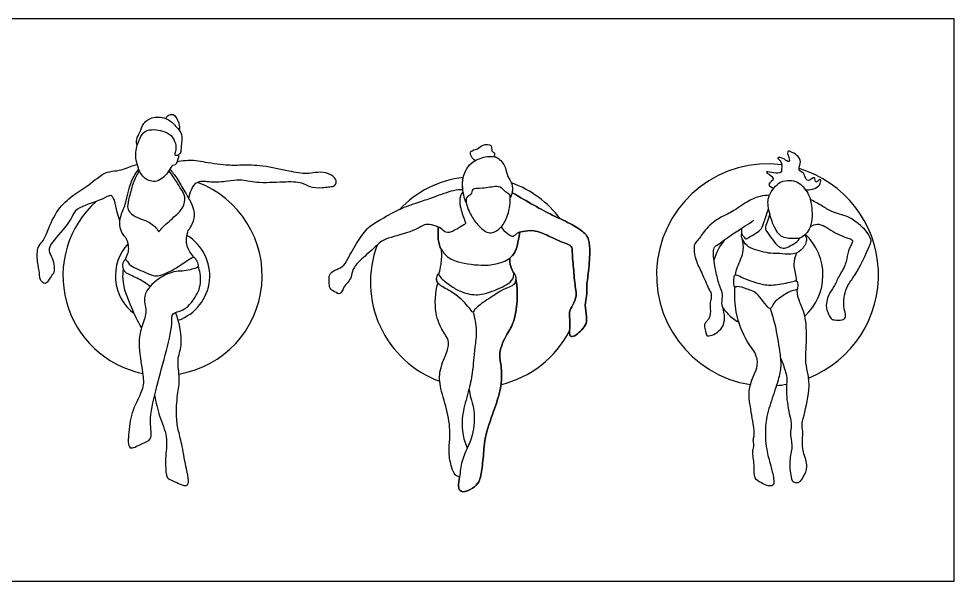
# Model space of a CAD drawing. Header units: millimetres. Extents: x 144.8 to 160.3, y 0.8 to 12.7.
# Drawn here: x 148.674 to 152.729, y 10.219 to 12.657 of the extents above; entities that cross this region are included whole.
import ezdxf

# ---------------------------------------------------------------- set-up
doc = ezdxf.new("R2010")
doc.units = ezdxf.units.MM
doc.layers.add('AG-PEOPLE', color=7, linetype='Continuous', true_color=0x66ccff)
doc.layers.add('X-VPRT', color=6, linetype='Continuous', true_color=0xff00ff)

msp = doc.modelspace()

# ---------------------------------------------------------------- linework, layer by layer
at = {"layer": 'AG-PEOPLE'}
for centre, radius, start, end in [((151.9191, 11.5468), 0.481, 82.6855, 261.2296), ((151.9191, 11.5468), 0.481, 291.7207, 73.5071), ((150.6553, 11.5154), 0.4572, 96.8844, 136.3332), ((149.2972, 11.5432), 0.4318, 279.5009, 69.5669), ((150.6553, 11.5154), 0.4572, 36.8671, 70.3872), ((149.2972, 11.5432), 0.4318, 131.7117, 258.4736), ((151.9191, 11.5468), 0.2405, 312.1028, 46.9803), ((149.2972, 11.5432), 0.2046, 137.0108, 233.2051), ((149.2972, 11.5432), 0.2046, 289.3449, 58.9193), ((151.9191, 11.5468), 0.2405, 140.7826, 164.6146), ((150.6553, 11.5154), 0.4572, 159.3701, 249.9635), ((151.9191, 11.5468), 0.2405, 216.4796, 239.1377), ((150.6553, 11.5154), 0.4572, 283.7856, 332.6201), ((151.9191, 11.5468), 0.481, 274.6548, 279.926)]:
    msp.add_arc(centre, radius, start, end, dxfattribs=at)
for points, knots in [([(149.187, 12.1074), (149.1846, 12.1161), (149.1813, 12.1357), (149.2013, 12.1652), (149.2115, 12.2064), (149.2562, 12.2357), (149.3203, 12.2284), (149.3532, 12.1918), (149.3868, 12.1585), (149.3772, 12.1061), (149.3773, 12.0766), (149.3693, 12.0693), (149.366, 12.0663)], [0, 0, 0, 0, 0.314768, 0.668239, 1.055993, 1.479816, 1.948005, 2.368497, 2.769832, 3.20135, 3.523607, 3.746232, 3.746232, 3.746232, 3.746232]), ([(149.3113, 12.2249), (149.3135, 12.2298), (149.3198, 12.2391), (149.3459, 12.248), (149.3626, 12.2169), (149.3694, 12.2031), (149.3713, 12.183), (149.3699, 12.1737)], [0, 0, 0, 0, 0.244491, 0.527651, 0.860996, 1.111326, 1.434244, 1.434244, 1.434244, 1.434244]), ([(149.2606, 12.1766), (149.2472, 12.177), (149.2176, 12.1728), (149.1976, 12.1363), (149.1742, 12.0791), (149.1895, 12.0092), (149.2158, 11.9625), (149.2752, 11.9407), (149.3256, 11.9927), (149.3374, 12.0247), (149.3548, 12.0212), (149.36, 12.0393), (149.3723, 12.0721), (149.3549, 12.0634), (149.3484, 12.0689), (149.3571, 12.0898), (149.3542, 12.1163), (149.3376, 12.1551), (149.2972, 12.1707), (149.2736, 12.1763), (149.2606, 12.1766)], [0, 0, 0, 0, 0.381671, 0.757526, 1.229671, 1.735655, 2.172716, 2.611803, 3.108477, 3.442531, 3.647642, 3.908809, 4.219715, 4.418538, 4.562466, 4.833166, 5.150852, 5.532001, 5.920489, 6.291095, 6.291095, 6.291095, 6.291095]), ([(150.6518, 12.0424), (150.6452, 12.0468), (150.6354, 12.0583), (150.6263, 12.0863), (150.6662, 12.0911), (150.682, 12.1127), (150.7281, 12.1146), (150.7198, 12.082), (150.7396, 12.0765), (150.7352, 12.0642), (150.7329, 12.06)], [0, 0, 0, 0, 0.278655, 0.541889, 0.862991, 1.170054, 1.501147, 1.776171, 1.996603, 2.214447, 2.214447, 2.214447, 2.214447]), ([(150.6518, 12.0424), (150.6452, 12.0468), (150.6354, 12.0583), (150.6263, 12.0863), (150.6662, 12.0911), (150.682, 12.1127), (150.7281, 12.1146), (150.7198, 12.082), (150.7396, 12.0765), (150.7352, 12.0642), (150.7329, 12.06)], [0, 0, 0, 0, 0.278655, 0.541889, 0.862991, 1.170054, 1.501147, 1.776171, 1.996603, 2.214447, 2.214447, 2.214447, 2.214447]), ([(152.0834, 11.9159), (152.0884, 11.9156), (152.0988, 11.9154), (152.128, 11.921), (152.1507, 11.9381), (152.1503, 11.9723), (152.1241, 11.934), (152.1273, 11.9833), (152.0954, 11.9432), (152.0788, 11.9752), (152.0786, 11.9889), (152.0482, 11.9981), (152.0647, 12.0317), (152.0602, 12.0604), (151.9871, 12.1026), (152.0223, 12.0384), (152.0042, 12.0365), (151.9901, 12.0539), (151.9529, 12.0585), (151.9824, 12.0365), (151.9801, 12.0085), (151.9805, 11.9786), (151.8798, 12.0056), (151.9675, 11.964), (151.9085, 11.9398), (151.9381, 11.9259), (151.9467, 11.9227)], [0, 0, 0, 0, 0.217724, 0.518245, 0.820775, 1.054077, 1.311922, 1.566281, 1.858699, 2.138, 2.347149, 2.613546, 2.915464, 3.227189, 3.621799, 3.978026, 4.138948, 4.416268, 4.682027, 4.940813, 5.245454, 5.498145, 5.920243, 6.277465, 6.591078, 6.883417, 6.883417, 6.883417, 6.883417]), ([(149.4114, 11.8771), (149.4124, 11.8906), (149.4198, 11.9165), (149.4485, 11.9594), (149.508, 11.9477), (149.5784, 11.953), (149.6344, 11.9634), (149.7074, 11.9441), (149.8175, 11.9515), (149.9011, 11.9522), (149.9316, 11.9259), (149.9891, 11.9233), (150.0146, 11.9293), (150.0394, 11.9291), (150.0532, 11.9455), (150.0455, 11.9718), (150.0047, 11.9929), (149.9585, 11.9917), (149.92, 11.983), (149.8411, 11.9963), (149.7338, 12.0228), (149.6377, 12.0225), (149.5741, 12.02), (149.4722, 12.036), (149.4335, 12.0445), (149.3829, 12.0416), (149.3594, 12.0363)], [0, 0, 0, 0, 0.3861, 0.788334, 1.238889, 1.751384, 2.201837, 2.720023, 3.368213, 3.908776, 4.282758, 4.728321, 5.046017, 5.334808, 5.588953, 5.87914, 6.279445, 6.687152, 7.061134, 7.594102, 8.243378, 8.828475, 9.32463, 9.925748, 10.321262, 10.835906, 10.835906, 10.835906, 10.835906]), ([(150.6125, 11.8609), (150.6134, 11.8623), (150.6103, 11.8883), (150.6381, 11.8917), (150.6358, 11.9261), (150.6862, 11.9177), (150.7445, 11.9348), (150.7717, 11.9217), (150.7862, 11.9022), (150.8066, 11.8949), (150.802, 11.8736), (150.814, 11.9016), (150.8152, 11.9437), (150.7897, 11.9731), (150.7869, 12.0146), (150.7501, 12.0622), (150.7037, 12.0616), (150.6363, 12.0437), (150.5902, 11.9716), (150.6012, 11.8921), (150.6116, 11.8593), (150.6125, 11.8609)], [0, 0, 0, 0, 0.265943, 0.536745, 0.809144, 1.1812, 1.634009, 1.931703, 2.211579, 2.46495, 2.650564, 2.895564, 3.276451, 3.621346, 3.98751, 4.40835, 4.783595, 5.249436, 5.759535, 6.288975, 6.572669, 6.572669, 6.572669, 6.572669]), ([(150.7329, 12.06), (150.7379, 12.0591), (150.7576, 12.0524), (150.7869, 12.0146), (150.7897, 11.9731), (150.8142, 11.9449), (150.8144, 11.9161), (150.8119, 11.9029)], [-4.545833, -4.545833, -4.545833, -4.545833, -4.40835, -3.98751, -3.621346, -3.276451, -2.94042, -2.94042, -2.94042, -2.94042]), ([(149.1126, 11.7816), (149.1082, 11.7941), (149.0992, 11.8183), (149.0918, 11.8692), (149.0732, 11.8992), (149.0347, 11.8695), (148.9218, 11.8404), (148.9052, 11.7958), (148.8692, 11.7426), (148.791, 11.6626), (148.8172, 11.6287), (148.8267, 11.594), (148.8286, 11.5581), (148.8171, 11.5462), (148.8024, 11.5219), (148.7888, 11.5051), (148.7646, 11.5221), (148.7646, 11.5561), (148.7538, 11.6039), (148.7527, 11.6686), (148.7799, 11.6911), (148.8003, 11.7422), (148.8399, 11.8328), (148.9073, 11.8928), (148.9771, 11.9339), (149.0433, 11.9929), (149.0883, 11.9967), (149.1278, 12.0031), (149.158, 12.0179), (149.1777, 12.0228), (149.1875, 12.0252)], [0, 0, 0, 0, 0.381563, 0.819954, 1.124559, 1.511141, 2.158875, 2.55326, 3.051005, 3.662863, 4.009889, 4.378955, 4.728854, 4.969554, 5.294496, 5.550379, 5.833247, 6.176644, 6.612672, 7.085326, 7.425257, 7.865663, 8.468867, 9.040628, 9.593534, 10.15332, 10.552136, 10.930344, 11.279652, 11.611735, 11.611735, 11.611735, 11.611735]), ([(149.1377, 11.7083), (149.1345, 11.7112), (149.1187, 11.7291), (149.1039, 11.7797), (149.1319, 11.8399), (149.1402, 11.8696), (149.1598, 11.9569), (149.1819, 11.9895), (149.1939, 12.0063)], [1.23726, 1.23726, 1.23726, 1.23726, 1.346216, 1.829645, 2.306764, 2.654394, 3.213019, 3.68967, 3.68967, 3.68967, 3.68967]), ([(149.3291, 12.0053), (149.3394, 11.9929), (149.3594, 11.9682), (149.3944, 11.9051), (149.4205, 11.8636), (149.4434, 11.8037), (149.4215, 11.7564), (149.4087, 11.7413)], [0, 0, 0, 0, 0.421964, 0.929017, 1.359813, 1.867014, 2.213145, 2.213145, 2.213145, 2.213145]), ([(150.5989, 11.9175), (150.597, 11.9346), (150.5968, 11.982), (150.6242, 12.0248), (150.6487, 12.0407), (150.6518, 12.0424)], [-6.0725478, -6.0725478, -6.0725478, -6.0725478, -5.7595349, -5.2494356, -5.1781113, -5.1781113, -5.1781113, -5.1781113]), ([(149.1969, 11.999), (149.1871, 11.983), (149.1691, 11.95), (149.1539, 11.8855), (149.1422, 11.8432), (149.153, 11.8159), (149.1929, 11.7905), (149.2423, 11.7788), (149.272, 11.7496), (149.2809, 11.7339)], [0, 0, 0, 0, 0.455628, 0.950991, 1.344702, 1.651593, 2.057547, 2.489071, 2.934401, 2.934401, 2.934401, 2.934401]), ([(149.2809, 11.7339), (149.2871, 11.7413), (149.299, 11.7563), (149.3546, 11.8049), (149.3878, 11.8368), (149.3993, 11.8861), (149.3724, 11.9252), (149.3431, 11.975), (149.3245, 11.9977)], [0, 0, 0, 0, 0.325968, 0.840469, 1.261309, 1.660141, 2.068931, 2.637733, 2.637733, 2.637733, 2.637733]), ([(152.0247, 11.7044), (152.0382, 11.7038), (152.0638, 11.7018), (152.1164, 11.751), (152.1114, 11.8491), (152.099, 11.9003), (152.0525, 11.9543), (152.0146, 11.9559), (151.9704, 11.9571), (151.9178, 11.8877), (151.9214, 11.8293), (151.9595, 11.7062), (152.0084, 11.7052), (152.0247, 11.7044)], [0, 0, 0, 0, 0.339428, 0.780518, 1.321556, 1.738631, 2.187207, 2.520273, 2.875302, 3.363148, 3.804583, 4.407655, 4.820561, 4.820561, 4.820561, 4.820561]), ([(150.4928, 11.7539), (150.4897, 11.7552), (150.475, 11.7609), (150.4405, 11.7732), (150.3957, 11.7393), (150.2877, 11.7096), (150.2458, 11.6969), (150.2029, 11.6509), (150.1484, 11.6084), (150.1197, 11.5712), (150.1165, 11.5384), (150.1005, 11.5122), (150.0813, 11.4975), (150.0709, 11.4555), (150.0426, 11.4755), (150.0186, 11.486), (150.021, 11.5175), (150.0165, 11.5502), (150.0436, 11.5686), (150.0798, 11.5799), (150.1004, 11.6178), (150.1431, 11.6936), (150.1871, 11.756), (150.2466, 11.7894), (150.3324, 11.8385), (150.4134, 11.8636), (150.4732, 11.8851), (150.5576, 11.9162), (150.5852, 11.9169), (150.5989, 11.9175)], [2.540917, 2.540917, 2.540917, 2.540917, 2.645484, 3.00686, 3.430655, 4.034594, 4.41625, 4.859381, 5.3435, 5.727719, 6.049875, 6.35684, 6.647014, 6.974334, 7.262664, 7.547299, 7.853008, 8.171132, 8.479403, 8.822253, 9.188915, 9.726217, 10.225277, 10.693539, 11.264475, 11.789067, 12.255372, 12.789425, 13.156443, 13.156443, 13.156443, 13.156443]), ([(150.6002, 11.9073), (150.595, 11.9015), (150.5843, 11.8876), (150.5841, 11.8434), (150.605, 11.7869), (150.6125, 11.7693), (150.598, 11.7604), (150.5294, 11.717), (150.5103, 11.747), (150.483, 11.7581), (150.4405, 11.7732), (150.3957, 11.7393), (150.2877, 11.7096), (150.2458, 11.6969), (150.2029, 11.6509), (150.1484, 11.6084), (150.1197, 11.5712), (150.1165, 11.5384), (150.1005, 11.5122), (150.0813, 11.4975), (150.0709, 11.4555), (150.0426, 11.4755), (150.0186, 11.486), (150.021, 11.5175), (150.0165, 11.5502), (150.0436, 11.5686), (150.0798, 11.5799), (150.1004, 11.6178), (150.1431, 11.6936), (150.1871, 11.756), (150.2466, 11.7894), (150.3324, 11.8385), (150.4134, 11.8636), (150.4732, 11.8851), (150.5576, 11.9162), (150.5852, 11.9169), (150.5989, 11.9175)], [0, 0, 0, 0, 0.276239, 0.654761, 1.105427, 1.326789, 1.548079, 2.039245, 2.335078, 2.645484, 3.00686, 3.430655, 4.034594, 4.41625, 4.859381, 5.3435, 5.727719, 6.049875, 6.35684, 6.647014, 6.974334, 7.262664, 7.547299, 7.853008, 8.171132, 8.479403, 8.822253, 9.188915, 9.726217, 10.225277, 10.693539, 11.264475, 11.789067, 12.255372, 12.789425, 13.156443, 13.156443, 13.156443, 13.156443]), ([(150.7643, 11.7549), (150.7713, 11.7436), (150.7901, 11.7267), (150.8178, 11.7079), (150.8347, 11.733), (150.8596, 11.7336), (150.9092, 11.745), (150.9717, 11.7145), (151.0338, 11.6864), (151.0729, 11.6741), (151.0723, 11.6419), (151.0791, 11.5653), (151.0856, 11.4905), (151.0934, 11.4557), (151.0756, 11.4156), (151.0569, 11.3874), (151.0641, 11.3444), (151.0622, 11.3163), (151.0607, 11.3011), (151.0618, 11.2763), (151.0869, 11.2817), (151.1077, 11.304), (151.1331, 11.3272), (151.1379, 11.3655), (151.1242, 11.4164), (151.1383, 11.4546), (151.133, 11.4956), (151.1452, 11.5632), (151.151, 11.6555), (151.1437, 11.7102), (151.1217, 11.7324), (151.0703, 11.7687), (150.9933, 11.8012), (150.9214, 11.8404), (150.84, 11.8858), (150.8236, 11.8986), (150.8119, 11.9029)], [0, 0, 0, 0, 0.362718, 0.661152, 0.936586, 1.214972, 1.611408, 2.08982, 2.573573, 2.910325, 3.203779, 3.714158, 4.21595, 4.55159, 4.918188, 5.250317, 5.622046, 5.923259, 6.154966, 6.404973, 6.650131, 6.972413, 7.301388, 7.647769, 8.06029, 8.417264, 8.77478, 9.251436, 9.812516, 10.223959, 10.528772, 10.97644, 11.500616, 12.039142, 12.603255, 12.790272, 12.790272, 12.790272, 12.790272]), ([(150.8119, 11.9029), (150.8236, 11.8986), (150.84, 11.8858), (150.9214, 11.8404), (150.9933, 11.8012), (151.0703, 11.7687), (151.1217, 11.7324), (151.1437, 11.7102), (151.151, 11.6555), (151.1452, 11.5632), (151.133, 11.4956), (151.1383, 11.4546), (151.1242, 11.4164), (151.1379, 11.3655), (151.1331, 11.3272), (151.1077, 11.304), (151.0869, 11.2817), (151.0618, 11.2763), (151.0607, 11.3011), (151.0622, 11.3163), (151.0641, 11.3444), (151.0569, 11.3874), (151.0756, 11.4156), (151.0934, 11.4557), (151.0856, 11.4905), (151.0791, 11.5653), (151.0723, 11.6419), (151.0729, 11.6741), (151.0338, 11.6864), (150.9717, 11.7145), (150.9092, 11.745), (150.865, 11.7349), (150.8488, 11.7335), (150.8447, 11.7326)], [-12.790272, -12.790272, -12.790272, -12.790272, -12.603255, -12.039142, -11.500616, -10.97644, -10.528772, -10.223959, -9.812516, -9.251436, -8.77478, -8.417264, -8.06029, -7.647769, -7.301388, -6.972413, -6.650131, -6.404973, -6.154966, -5.923259, -5.622046, -5.250317, -4.918188, -4.55159, -4.21595, -3.714158, -3.203779, -2.910325, -2.573573, -2.08982, -1.611408, -1.214972, -1.060406, -1.060406, -1.060406, -1.060406]), ([(151.9282, 11.8921), (151.9145, 11.8919), (151.8859, 11.8892), (151.8297, 11.8667), (151.7664, 11.8179), (151.7132, 11.7976), (151.6529, 11.7531), (151.6236, 11.7012), (151.6028, 11.6844), (151.599, 11.6581), (151.6078, 11.6071), (151.6341, 11.5577), (151.6623, 11.4887), (151.6764, 11.4665), (151.6755, 11.4422), (151.6677, 11.422), (151.6747, 11.3785), (151.6625, 11.3516), (151.6523, 11.3428), (151.6428, 11.3301), (151.6497, 11.3099), (151.6525, 11.2856), (151.662, 11.2806), (151.6881, 11.2874), (151.7186, 11.3107), (151.7334, 11.3394), (151.7332, 11.3854), (151.7176, 11.424), (151.7279, 11.4621), (151.7104, 11.5001), (151.6955, 11.5545), (151.6833, 11.631), (151.685, 11.6656), (151.7011, 11.6751), (151.7642, 11.7226), (151.7885, 11.7367), (151.837, 11.7686), (151.8604, 11.7837)], [0, 0, 0, 0, 0.357757, 0.790882, 1.287609, 1.712706, 2.193504, 2.621846, 2.89636, 3.169124, 3.562912, 3.996344, 4.475201, 4.758694, 5.017444, 5.278544, 5.646324, 5.942869, 6.144654, 6.351286, 6.608926, 6.879396, 7.03804, 7.318063, 7.664044, 7.976596, 8.348936, 8.707632, 9.044891, 9.394414, 9.822317, 10.320504, 10.625471, 10.859116, 11.344275, 11.669248, 12.18024, 12.18024, 12.18024, 12.18024]), ([(150.6125, 11.8609), (150.6176, 11.8408), (150.6337, 11.8013), (150.666, 11.7587), (150.7143, 11.7168), (150.7644, 11.7493), (150.7934, 11.7959), (150.8055, 11.8524), (150.8042, 11.8806)], [0, 0, 0, 0, 0.452067, 0.879543, 1.304694, 1.706029, 2.133241, 2.660316, 2.660316, 2.660316, 2.660316]), ([(152.1037, 11.7535), (152.1102, 11.7594), (152.1272, 11.7695), (152.1641, 11.7639), (152.2264, 11.7157), (152.2941, 11.7009), (152.2826, 11.6812), (152.264, 11.638), (152.2607, 11.5929), (152.2274, 11.54), (152.2085, 11.4958), (152.1828, 11.4621), (152.1727, 11.4232), (152.1741, 11.4006), (152.1826, 11.381), (152.1913, 11.3561), (152.2106, 11.3508), (152.2414, 11.3497), (152.2619, 11.362), (152.2522, 11.3946), (152.2477, 11.427), (152.2536, 11.4707), (152.273, 11.5142), (152.3084, 11.555), (152.3676, 11.6824), (152.3688, 11.7004), (152.3482, 11.7427), (152.2732, 11.8037), (152.1971, 11.8176), (152.1549, 11.8481), (152.121, 11.8653), (152.1044, 11.8741)], [0, 0, 0, 0, 0.286475, 0.609576, 1.122071, 1.54845, 1.755641, 2.136699, 2.51855, 2.954503, 3.344342, 3.706895, 4.055556, 4.315768, 4.575264, 4.850578, 5.090735, 5.40062, 5.643753, 5.947702, 6.27446, 6.641827, 7.012755, 7.447712, 8.098754, 8.330419, 8.689054, 9.239786, 9.728919, 10.125666, 10.54479, 10.54479, 10.54479, 10.54479]), ([(151.8073, 11.7251), (151.8097, 11.7211), (151.8149, 11.7146), (151.8252, 11.6984), (151.8381, 11.7105), (151.8695, 11.7265), (151.8956, 11.7462), (151.9044, 11.7793), (151.9183, 11.8153), (151.924, 11.8342)], [0, 0, 0, 0, 0.208104, 0.424404, 0.627647, 0.964963, 1.278203, 1.59817, 2.027839, 2.027839, 2.027839, 2.027839]), ([(151.929, 11.8119), (151.9252, 11.7995), (151.9191, 11.7758), (151.907, 11.7496), (151.9156, 11.7334), (151.9429, 11.6981), (151.9627, 11.6708), (151.9874, 11.6599), (152.0099, 11.6687), (152.0428, 11.6843), (152.0545, 11.6994), (152.0597, 11.7072)], [0, 0, 0, 0, 0.347532, 0.633829, 0.860091, 1.233331, 1.564305, 1.834771, 2.10409, 2.438423, 2.735117, 2.735117, 2.735117, 2.735117]), ([(149.4321, 11.6231), (149.4211, 11.64), (149.3946, 11.6708), (149.4012, 11.7191), (149.4087, 11.7413)], [11.9298639, 11.9298639, 11.9298639, 11.9298639, 12.3453512, 12.8524736, 12.8524736, 12.8524736, 12.8524736]), ([(150.5063, 11.6559), (150.5025, 11.6624), (150.4921, 11.6847), (150.4907, 11.723), (150.4916, 11.7437), (150.4928, 11.7539)], [-0.8855863, -0.8855863, -0.8855863, -0.8855863, -0.7112742, -0.3173767, 0, 0, 0, 0]), ([(150.4928, 11.7539), (150.4916, 11.7437), (150.4907, 11.723), (150.4925, 11.6742), (150.5242, 11.627), (150.577, 11.5986), (150.6935, 11.5846), (150.7549, 11.5962), (150.8231, 11.6223), (150.8397, 11.6962), (150.8438, 11.7202), (150.8447, 11.7326)], [0, 0, 0, 0, 0.317377, 0.711274, 1.128432, 1.57095, 2.184118, 2.64767, 3.112353, 3.589411, 3.939481, 3.939481, 3.939481, 3.939481]), ([(150.8447, 11.7326), (150.8438, 11.7202), (150.8397, 11.6962), (150.8276, 11.6423), (150.8067, 11.6228), (150.8023, 11.6194)], [-3.939481, -3.939481, -3.939481, -3.939481, -3.5894111, -3.112353, -2.9970591, -2.9970591, -2.9970591, -2.9970591]), ([(152.0804, 11.72), (152.0846, 11.7129), (152.0943, 11.6957), (152.0669, 11.6492), (152.0211, 11.6318), (151.9708, 11.6418), (151.9342, 11.6368), (151.8527, 11.6582), (151.8242, 11.6762), (151.8029, 11.714), (151.8065, 11.7217), (151.8073, 11.7251)], [0, 0, 0, 0, 0.278678, 0.664323, 1.05092, 1.437904, 1.786869, 2.288639, 2.627725, 2.973355, 3.155268, 3.155268, 3.155268, 3.155268]), ([(149.1365, 11.6132), (149.1384, 11.6197), (149.1447, 11.6382), (149.1544, 11.6531), (149.147, 11.6928), (149.1377, 11.7083)], [1.7620004, 1.7620004, 1.7620004, 1.7620004, 1.9008578, 2.2139375, 2.6600765, 2.6600765, 2.6600765, 2.6600765]), ([(151.7799, 11.5473), (151.7818, 11.5591), (151.7907, 11.5919), (151.8213, 11.6473), (151.8125, 11.688), (151.8098, 11.7036)], [12.13615, 12.13615, 12.13615, 12.13615, 12.389993, 12.875621, 13.225099, 13.225099, 13.225099, 13.225099]), ([(150.494, 11.5498), (150.4986, 11.5639), (150.5061, 11.5929), (150.508, 11.6351), (150.5063, 11.6559)], [0, 0, 0, 0, 0.382546, 0.8364271, 0.8364271, 0.8364271, 0.8364271]), ([(150.494, 11.5498), (150.4986, 11.5639), (150.5061, 11.5929), (150.508, 11.6351), (150.5063, 11.6559)], [0, 0, 0, 0, 0.382546, 0.8364271, 0.8364271, 0.8364271, 0.8364271]), ([(152.0455, 11.5199), (152.0452, 11.5237), (152.0426, 11.5502), (152.0295, 11.5884), (152.0396, 11.6268), (152.0461, 11.6429)], [10.2926318, 10.2926318, 10.2926318, 10.2926318, 10.3656409, 10.8065137, 11.170293, 11.170293, 11.170293, 11.170293]), ([(149.2432, 11.4967), (149.2356, 11.5031), (149.2206, 11.5159), (149.1672, 11.5422), (149.1349, 11.5566), (149.1267, 11.572), (149.1235, 11.5988), (149.1382, 11.6214), (149.1504, 11.5842), (149.2221, 11.5611), (149.2664, 11.5342), (149.3305, 11.5615), (149.3725, 11.5867), (149.4234, 11.6238), (149.4368, 11.6234), (149.4425, 11.6112), (149.4535, 11.5911), (149.4501, 11.5798), (149.4358, 11.5739), (149.3951, 11.5626), (149.3737, 11.5637)], [0, 0, 0, 0, 0.329913, 0.799309, 1.154959, 1.395194, 1.712463, 1.957861, 2.264292, 2.789296, 3.222492, 3.6989, 4.151252, 4.619249, 4.808345, 5.021751, 5.312085, 5.49694, 5.722597, 6.208189, 6.208189, 6.208189, 6.208189]), ([(150.8023, 11.6194), (150.8016, 11.6071), (150.8043, 11.5821), (150.8146, 11.5615), (150.821, 11.5523)], [-0.6812802, -0.6812802, -0.6812802, -0.6812802, -0.3330145, 0, 0, 0, 0]), ([(150.821, 11.5523), (150.8146, 11.5615), (150.8043, 11.5821), (150.8016, 11.6071), (150.8023, 11.6194)], [0, 0, 0, 0, 0.3330145, 0.6812802, 0.6812802, 0.6812802, 0.6812802]), ([(149.2058, 11.3169), (149.1894, 11.3458), (149.1626, 11.4064), (149.1223, 11.4995), (149.126, 11.5587), (149.1279, 11.5724)], [0, 0, 0, 0, 0.604198, 1.290697, 1.514574, 1.514574, 1.514574, 1.514574]), ([(149.3737, 11.5637), (149.3491, 11.5613), (149.3013, 11.5513), (149.2221, 11.4836), (149.2162, 11.4318), (149.2316, 11.383), (149.2032, 11.3164), (149.1899, 11.2505), (149.2115, 11.1228), (149.2189, 11.0543), (149.1622, 10.9603), (149.1511, 10.8746), (149.1434, 10.7769), (149.2066, 10.8184), (149.2568, 10.8297), (149.2361, 10.9183), (149.2677, 11.0482), (149.3082, 11.1951), (149.3424, 11.328), (149.3332, 11.3848), (149.3922, 11.3885), (149.4429, 11.4497), (149.4684, 11.512), (149.4586, 11.5642), (149.4512, 11.5847)], [0, 0, 0, 0, 0.520938, 1.119565, 1.537946, 1.95838, 2.456547, 2.963494, 3.643276, 4.148969, 4.759163, 5.358797, 5.854783, 6.28903, 6.691451, 7.211285, 7.918499, 8.686685, 9.396216, 9.793721, 10.202462, 10.732882, 11.258124, 11.654707, 11.654707, 11.654707, 11.654707]), ([(150.4923, 11.5511), (150.4902, 11.5508), (150.4836, 11.5344), (150.4857, 11.5152), (150.5045, 11.4965), (150.5643, 11.4683), (150.6179, 11.4175), (150.6442, 11.3785), (150.6458, 11.3975), (150.6892, 11.4295), (150.7492, 11.4691), (150.7899, 11.4914), (150.8187, 11.5009), (150.8291, 11.521), (150.8282, 11.5415), (150.8197, 11.5585), (150.8198, 11.5317), (150.796, 11.5054), (150.7137, 11.4684), (150.6476, 11.455), (150.5751, 11.4786), (150.5373, 11.5065), (150.4975, 11.5357), (150.4942, 11.5514), (150.4923, 11.5511)], [0, 0, 0, 0, 0.232387, 0.485775, 0.763753, 1.227387, 1.746932, 2.078974, 2.246706, 2.661107, 3.162684, 3.55396, 3.857594, 4.115434, 4.384169, 4.568938, 4.798656, 5.13867, 5.678507, 6.157525, 6.641156, 7.046272, 7.447004, 7.646439, 7.646439, 7.646439, 7.646439]), ([(150.4908, 11.5114), (150.485, 11.5222), (150.4836, 11.5344), (150.4902, 11.5508), (150.4923, 11.5511)], [-0.5669204, -0.5669204, -0.5669204, -0.5669204, -0.2712063, 0, 0, 0, 0]), ([(150.8281, 11.5281), (150.8411, 11.4696), (150.8275, 11.3442), (150.7895, 11.2937), (150.7499, 11.2083), (150.7693, 11.143), (150.7659, 11.0515), (150.733, 10.96), (150.6931, 10.8439), (150.6905, 10.7925), (150.6831, 10.713), (150.6729, 10.6485), (150.6434, 10.6226), (150.5975, 10.5994), (150.5755, 10.6226), (150.5817, 10.649), (150.5843, 10.6687), (150.5847, 10.6723)], [-9.512301, -9.512301, -9.512301, -9.512301, -8.743935, -8.277679, -7.748241, -7.279513, -6.745399, -6.164553, -5.539412, -5.123301, -4.613816, -4.158032, -3.801833, -3.413788, -3.141993, -2.781406, -2.703819, -2.703819, -2.703819, -2.703819]), ([(150.6253, 11.0525), (150.6277, 11.0394), (150.6323, 11.0114), (150.6496, 10.9693), (150.6485, 10.8642), (150.6183, 10.7977), (150.5894, 10.7328), (150.5852, 10.6639), (150.5755, 10.6226), (150.5975, 10.5994), (150.6434, 10.6226), (150.6729, 10.6485), (150.6831, 10.713), (150.6905, 10.7925), (150.6931, 10.8439), (150.733, 10.96), (150.7659, 11.0515), (150.7693, 11.143), (150.7499, 11.2083), (150.7895, 11.2937), (150.8275, 11.3442), (150.8411, 11.4696), (150.8281, 11.5281)], [0, 0, 0, 0, 0.362389, 0.749698, 1.327185, 1.823878, 2.302956, 2.781406, 3.141993, 3.413788, 3.801833, 4.158032, 4.613816, 5.123301, 5.539412, 6.164553, 6.745399, 7.279513, 7.748241, 8.277679, 8.743935, 9.512301, 9.512301, 9.512301, 9.512301]), ([(150.821, 11.5523), (150.8225, 11.5528), (150.8271, 11.5436), (150.8284, 11.5332), (150.8281, 11.5281)], [-4.5810927, -4.5810927, -4.5810927, -4.5810927, -4.3902471, -4.1993687, -4.1993687, -4.1993687, -4.1993687]), ([(151.9301, 11.401), (151.9362, 11.4008), (151.9431, 11.4249), (151.9653, 11.4423), (152.0198, 11.4815), (152.0498, 11.4804), (152.0493, 11.4934), (152.0516, 11.5117), (152.0434, 11.5244), (152.0277, 11.517), (151.9573, 11.5025), (151.9025, 11.5008), (151.8165, 11.5308), (151.7893, 11.5471), (151.7748, 11.5484), (151.7736, 11.5286), (151.7719, 11.4882), (151.7901, 11.501), (151.8337, 11.4827), (151.8811, 11.4714), (151.919, 11.4014), (151.9301, 11.401)], [0, 0, 0, 0, 0.269965, 0.585255, 1.04343, 1.319695, 1.491191, 1.735031, 1.92427, 2.132447, 2.597278, 3.035113, 3.56207, 3.875251, 4.046418, 4.287341, 4.608665, 4.801132, 5.170099, 5.586401, 6.076879, 6.076879, 6.076879, 6.076879]), ([(150.5847, 10.6723), (150.5785, 10.6736), (150.5623, 10.6756), (150.5435, 10.7298), (150.5358, 10.7934), (150.5462, 10.8528), (150.5353, 10.9544), (150.4999, 11.0517), (150.4933, 11.1358), (150.5331, 11.2128), (150.5409, 11.2655), (150.5085, 11.3049), (150.4741, 11.3837), (150.4784, 11.4703), (150.4908, 11.5114)], [0, 0, 0, 0, 0.24971, 0.66396, 1.12796, 1.569676, 2.144464, 2.732196, 3.2517, 3.779472, 4.177632, 4.566904, 5.092104, 5.742017, 5.742017, 5.742017, 5.742017]), ([(150.5847, 10.6723), (150.5785, 10.6736), (150.5623, 10.6756), (150.5435, 10.7298), (150.5358, 10.7934), (150.5462, 10.8528), (150.5353, 10.9544), (150.4999, 11.0517), (150.4933, 11.1358), (150.5331, 11.2128), (150.5409, 11.2655), (150.5085, 11.3049), (150.4741, 11.3837), (150.4784, 11.4703), (150.4908, 11.5114)], [0, 0, 0, 0, 0.24971, 0.66396, 1.12796, 1.569676, 2.144464, 2.732196, 3.2517, 3.779472, 4.177632, 4.566904, 5.092104, 5.742017, 5.742017, 5.742017, 5.742017]), ([(151.9301, 11.401), (151.9384, 11.3769), (151.9538, 11.3295), (151.9711, 11.2184), (151.9801, 11.154), (151.9665, 11.0885), (151.9353, 11.0015), (151.9091, 10.9145), (151.9098, 10.843), (151.9139, 10.7891), (151.9329, 10.7215), (151.9485, 10.6593), (151.9455, 10.6314), (151.9198, 10.6318), (151.8894, 10.6458), (151.8583, 10.6648), (151.8647, 10.7226), (151.8514, 10.783), (151.8628, 10.8085), (151.8549, 10.8311), (151.8643, 10.8499), (151.8574, 10.9033), (151.8404, 10.9997), (151.8372, 11.042), (151.8547, 11.107), (151.8762, 11.1426), (151.8766, 11.2011), (151.8251, 11.2571), (151.7805, 11.3714), (151.7757, 11.4519), (151.7774, 11.4943)], [0, 0, 0, 0, 0.48865, 1.077075, 1.527759, 1.974058, 2.514201, 3.050829, 3.516088, 3.923831, 4.397192, 4.849025, 5.106691, 5.356814, 5.686153, 5.999653, 6.413419, 6.854022, 7.138931, 7.394562, 7.633624, 8.040954, 8.595892, 8.970099, 9.414565, 9.779311, 10.176705, 10.652956, 11.334069, 11.79629, 11.79629, 11.79629, 11.79629]), ([(151.975, 11.1879), (151.9845, 11.1682), (151.9976, 11.1261), (152.005, 11.0934), (151.9975, 11.0393), (152.0114, 10.9471), (152.0266, 10.8925), (152.0135, 10.862), (152.0309, 10.8059), (152.0126, 10.7525), (152.0178, 10.6716), (152.0316, 10.6441), (152.0605, 10.6474), (152.0743, 10.6725), (152.0998, 10.7151), (152.0702, 10.7804), (152.0702, 10.829), (152.0736, 10.8703), (152.0661, 10.8957), (152.0785, 10.941), (152.106, 11.0637), (152.0918, 11.1268), (152.0811, 11.1835), (152.0939, 11.3063), (152.0755, 11.4001), (152.0512, 11.4424), (152.0481, 11.4739), (152.0475, 11.4837)], [0, 0, 0, 0, 0.452884, 0.77241, 1.17767, 1.725584, 2.138248, 2.444455, 2.854261, 3.282914, 3.750949, 4.034731, 4.29743, 4.590779, 4.968911, 5.394188, 5.78874, 6.141917, 6.414576, 6.792076, 7.419722, 7.866589, 8.282701, 8.903733, 9.45013, 9.879536, 10.065958, 10.065958, 10.065958, 10.065958]), ([(149.2626, 11.0251), (149.2688, 10.995), (149.2802, 10.9351), (149.3218, 10.8474), (149.3094, 10.7656), (149.3102, 10.71), (149.3146, 10.6625), (149.343, 10.656), (149.4054, 10.6205), (149.4118, 10.6612), (149.3992, 10.7067), (149.3832, 10.8045), (149.3663, 10.8693), (149.3546, 10.9313), (149.3605, 11.0294), (149.3751, 11.0955), (149.3571, 11.1814), (149.387, 11.241), (149.3718, 11.3397), (149.3535, 11.3839)], [0, 0, 0, 0, 0.581208, 1.171888, 1.714152, 2.174977, 2.55906, 2.8828, 3.34949, 3.65028, 4.077278, 4.681234, 5.179979, 5.658412, 6.252566, 6.761728, 7.304234, 7.794078, 8.51949, 8.51949, 8.51949, 8.51949]), ([(150.6431, 11.3853), (150.6509, 11.3595), (150.6608, 11.3064), (150.6508, 11.2342), (150.6454, 11.1755), (150.6401, 11.1206), (150.6234, 11.0379), (150.5943, 10.9472), (150.5941, 10.8624), (150.6084, 10.8174), (150.6178, 10.7965)], [0, 0, 0, 0, 0.514472, 1.00297, 1.438056, 1.860016, 2.384922, 2.949291, 3.471147, 3.94639, 3.94639, 3.94639, 3.94639])]:
    msp.add_open_spline(points, degree=3, knots=knots, dxfattribs=at)
for points in [[(151.8073, 11.7251), (151.807, 11.7335), (151.8074, 11.7415), (151.8079, 11.7496)], [(150.4923, 11.5511), (150.4929, 11.5512), (150.4935, 11.5507), (150.494, 11.5498)]]:
    msp.add_open_spline(points, degree=3, dxfattribs=at)
at = {"layer": 'X-VPRT'}
msp.add_lwpolyline([(144.8039, 12.6574), (144.8039, 10.219), (152.7287, 10.219), (152.7287, 12.6574)], close=True, dxfattribs=at)

doc.saveas('drawing.dxf')
